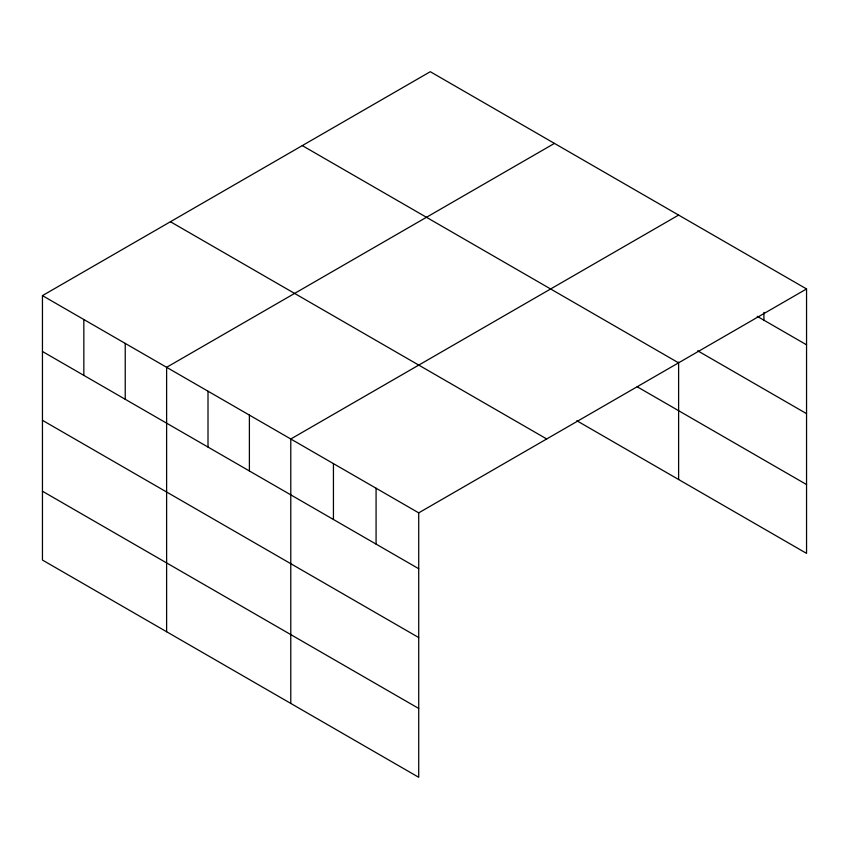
<?xml version="1.0" encoding="UTF-8"?>
<svg xmlns="http://www.w3.org/2000/svg" width="849" height="849" viewBox="0 0 849 849"><rect width="100%" height="100%" fill="white"/><g stroke="black" fill="none" stroke-linecap="round" stroke-linejoin="round"><path stroke-width="1.27" d="M42.45 295.622L418.716 512.86L418.716 777.291L42.45 560.053L42.45 295.622L430.284 71.709L806.55 288.947L806.55 553.378L576.821 420.743M554.45 143.396L166.616 367.309L166.616 631.741M678.616 215.084L290.783 438.997L290.783 703.428M418.716 512.86L806.55 288.947M757.17 316.306L806.55 344.811M697.698 350.796L806.55 413.643M302.297 145.603L678.563 362.841M637.228 386.794L806.55 484.546M170.437 221.738L546.703 438.965M42.45 351.486L418.716 568.724M42.45 420.319L418.716 637.557M42.45 491.231L418.716 708.459M763.909 312.4L763.909 320.19M678.616 362.099L678.616 479.515M376.075 488.239L376.075 544.103M333.434 463.618L333.434 519.482M249.394 415.108L249.394 470.972M208.005 391.209L208.005 447.073M125.228 343.421L125.228 399.285M83.839 319.521L83.839 375.385"/></g></svg>
